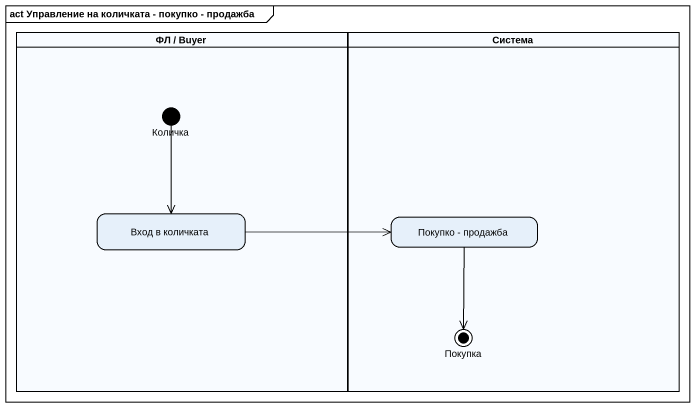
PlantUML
@startuml
mainframe act Управление на количката - покупко - продажба
hide empty description
state "ФЛ / Buyer" as ФЛ_Buyer <<partition>> {
  state Количка <<start>>
  state "Вход в количката" as Вход_в_количката
}
state Система <<partition>> {
  state "Покупко - продажба" as Покупко_продажба
  state Покупка <<end>>
}
Количка --> Вход_в_количката
Вход_в_количката -right-> Покупко_продажба
Покупко_продажба --> Покупка
@enduml
